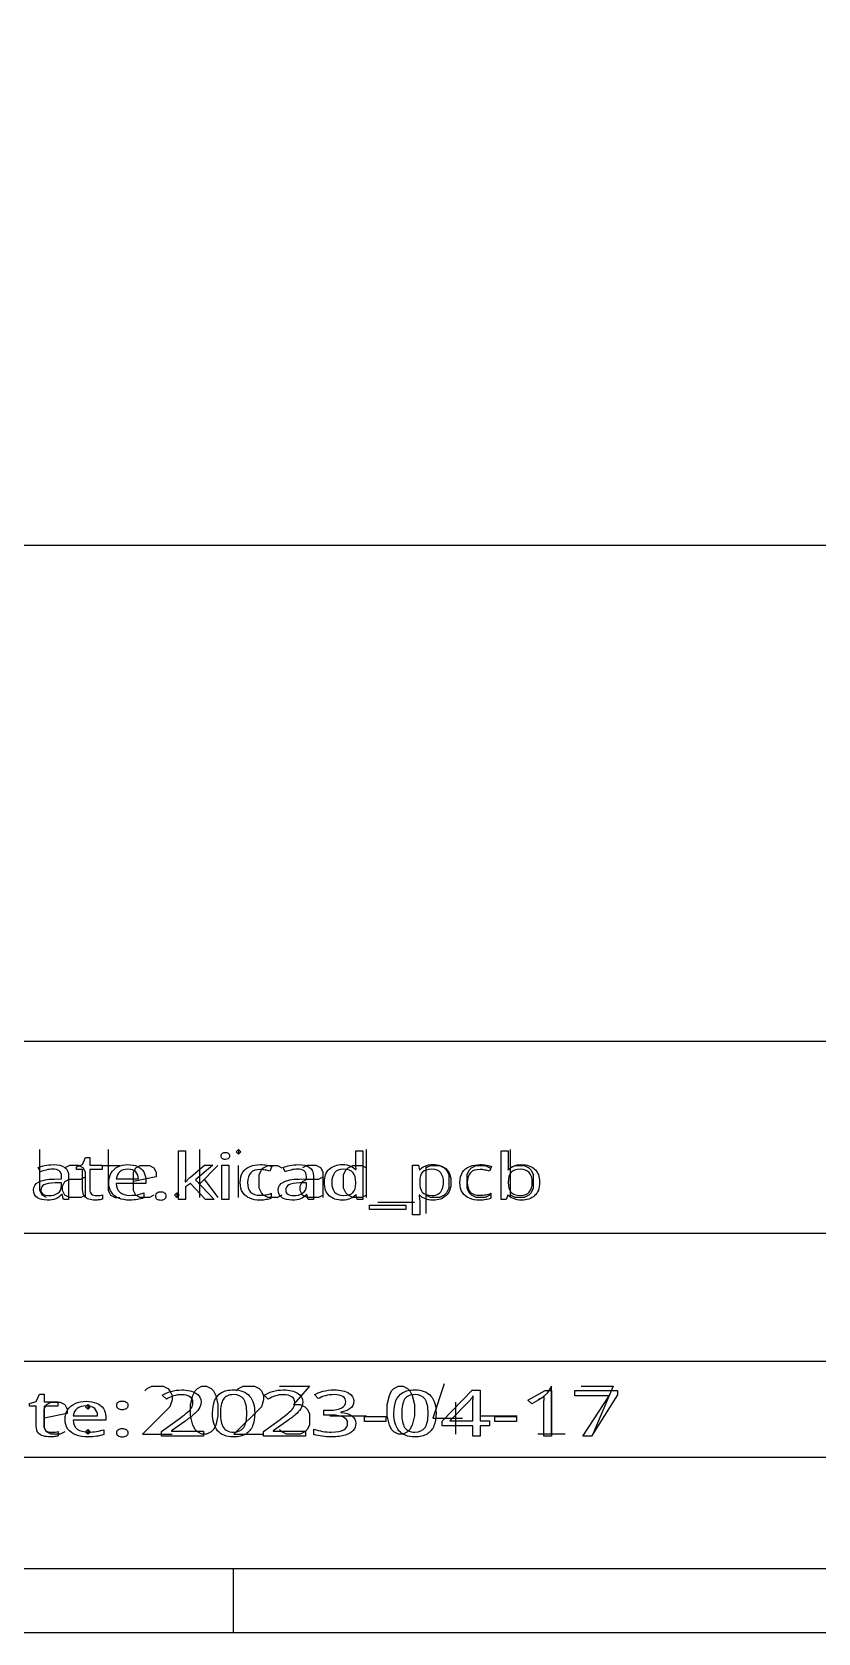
# Model space of a CAD drawing. Header units: millimetres. Extents: x 10 to 287, y 10 to 200.
# Drawn here: x 203.7 to 228.3, y 10 to 60 of the extents above; entities that cross this region are included whole.
import ezdxf

# ---------------------------------------------------------------- set-up
doc = ezdxf.new("R2010")
doc.units = ezdxf.units.MM
doc.layers.get('0').update_dxf_attribs({"linetype": 'CONTINUOUS'})

msp = doc.modelspace()

# ---------------------------------------------------------------- linework, layer by layer
at = {"color": 7}
for points in [[(10, 200.0072), (287.0022, 200.0072), (287.0022, 10), (10, 10)], [(12, 198.0072), (285.0022, 198.0072), (285.0022, 12), (12, 12)], [(177.0022, 44), (285.0022, 44), (285.0022, 12), (177.0022, 12)], [(209.7615, 25.024)], [(204.37413, 24.64)], [(206.71645, 24.642)], [(209.87027, 24.622), (209.87027, 23.55), (209.64767, 23.55), (209.64767, 24.622)], [(212.0279, 24.64)], [(206.71341, 24.498)], [(216.21669, 24.494)], [(218.98653, 24.494)], [(205.73253, 23.674)], [(207.58613, 23.658)], [(210.84417, 23.53)], [(213.44942, 23.676)], [(217.71168, 23.53)], [(215.40224, 23.242), (214.26903, 23.242), (214.26903, 23.37), (215.40224, 23.37)], [(209.0295, 17.7139), (209.1723, 17.7139), (209.3152, 17.6424), (209.3866, 17.571), (209.458, 17.4282), (209.5295, 17.1424), (209.5295, 16.7853), (209.458, 16.4996), (209.3866, 16.3567), (209.3152, 16.2853), (209.1723, 16.2139), (209.0295, 16.2139), (208.8866, 16.2853), (208.8152, 16.3567), (208.7437, 16.4996), (208.6723, 16.7853), (208.6723, 17.1424), (208.7437, 17.4282), (208.8152, 17.571), (208.8866, 17.6424)], [(215.1723, 17.7139), (215.3152, 17.7139), (215.458, 17.6424), (215.5295, 17.571), (215.6009, 17.4282), (215.6723, 17.1424), (215.6723, 16.7853), (215.6009, 16.4996), (215.5295, 16.3567), (215.458, 16.2853), (215.3152, 16.2139), (215.1723, 16.2139), (215.0295, 16.2853), (214.958, 16.3567), (214.8866, 16.4996), (214.8152, 16.7853), (214.8152, 17.1424), (214.8866, 17.4282), (214.958, 17.571), (215.0295, 17.6424)], [(218.01902, 16.47401), (217.72977, 16.47401), (217.72977, 16.15001), (217.49336, 16.15001), (217.49336, 16.47401), (216.54217, 16.47401), (216.54217, 16.62401), (217.47668, 17.58601), (217.72977, 17.58601), (217.72977, 16.63201), (218.01902, 16.63201)], [(220.93935, 16.15001), (221.75426, 17.41801), (220.68348, 17.41801), (220.68348, 17.57801), (222.0157, 17.57801), (222.0157, 17.44201), (221.20914, 16.15001)], [(205.40598, 17.09801)], [(205.40893, 17.24201)], [(206.36552, 17.11401)], [(213.7775, 17.24401)], [(209.60569, 16.86601)], [(210.67924, 16.86601)], [(214.10856, 16.60801), (214.10856, 16.76401), (214.78163, 16.76401), (214.78163, 16.60801)], [(215.27391, 16.86601)], [(216.34746, 16.86601)], [(218.1859, 16.60801), (218.1859, 16.76401), (218.85897, 16.76401), (218.85897, 16.60801)], [(204.32707, 16.27401)], [(206.36552, 16.25801)]]:
    msp.add_lwpolyline(points, close=True, dxfattribs=at)
for points in [[(177.0022, 28.5), (285.0022, 28.5)], [(204.1723, 23.6139), (204.0295, 23.6853), (203.958, 23.8282), (203.958, 25.1139)], [(206.1009, 25.1139), (206.1009, 23.8282), (206.1723, 23.6853), (206.3152, 23.6139), (206.458, 23.6139)], [(208.67889, 24.26), (209.11143, 24.622), (209.37197, 24.622), (208.82307, 24.164), (209.40991, 23.55), (209.14178, 23.55), (208.6713, 24.05), (208.517, 23.944), (208.517, 23.55), (208.29693, 23.55), (208.29693, 25.07), (208.51699, 25.07)], [(208.51699, 25.07), (208.51699, 24.276)], [(208.958, 23.6139), (208.958, 25.1139)], [(210.1723, 25.1139), (210.1009, 25.0424), (210.1723, 24.971), (210.2437, 25.0424), (210.1723, 25.1139), (210.1723, 24.971)], [(213.83661, 24.642), (213.83661, 25.07), (214.0592, 25.07), (214.0592, 23.55), (213.87961, 23.55), (213.84671, 23.694), (213.83661, 23.694)], [(214.1723, 23.6139), (214.1723, 25.1139)], [(218.60425, 23.686), (218.58655, 23.686), (218.54105, 23.55), (218.38169, 23.55), (218.38169, 25.07), (218.60455, 25.07)], [(218.60455, 25.07), (218.60455, 24.7)], [(218.6723, 23.6139), (218.6723, 25.1139)], [(203.97953, 24.416), (203.91123, 24.548)], [(205.3866, 23.6139), (205.3866, 24.3996), (205.3152, 24.5424), (205.1723, 24.6139), (204.8866, 24.6139), (204.7437, 24.5424)], [(205.29747, 23.862), (205.29747, 24.486), (205.10523, 24.486), (205.10523, 24.57), (205.3, 24.64), (205.3885, 24.868), (205.52003, 24.868), (205.52003, 24.622), (205.9121, 24.622), (205.9121, 24.486), (205.52003, 24.486), (205.52003, 23.866)], [(205.8866, 24.6139), (206.458, 24.6139)], [(207.5295, 23.6853), (207.3866, 23.6139), (207.1009, 23.6139), (206.958, 23.6853), (206.8866, 23.8282), (206.8866, 24.3996), (206.958, 24.5424), (207.1009, 24.6139), (207.3866, 24.6139), (207.5295, 24.5424), (207.6009, 24.3996), (207.6009, 24.2567), (206.8866, 24.1139)], [(209.5295, 24.6139), (208.958, 24.0424)], [(210.1723, 23.6139), (210.1723, 24.6139)], [(211.5295, 23.6853), (211.3866, 23.6139), (211.1009, 23.6139), (210.958, 23.6853), (210.8866, 23.7567), (210.8152, 23.8996), (210.8152, 24.3282), (210.8866, 24.471), (210.958, 24.5424), (211.1009, 24.6139), (211.3866, 24.6139), (211.5295, 24.5424)], [(211.21603, 24.584), (211.14773, 24.438)], [(211.6333, 24.416), (211.565, 24.548)], [(212.8152, 23.6139), (212.8152, 24.3996), (212.7437, 24.5424), (212.6009, 24.6139), (212.3152, 24.6139), (212.1723, 24.5424)], [(214.1723, 23.6853), (214.0295, 23.6139), (213.7437, 23.6139), (213.6009, 23.6853), (213.5295, 23.7567), (213.458, 23.8996), (213.458, 24.3282), (213.5295, 24.471), (213.6009, 24.5424), (213.7437, 24.6139), (214.0295, 24.6139), (214.1723, 24.5424)], [(215.83559, 23.51), (215.83559, 23.07), (215.61299, 23.07), (215.61299, 24.622), (215.79511, 24.622), (215.82551, 24.476), (215.83561, 24.476)], [(216.0295, 24.6139), (216.0295, 23.1139)], [(216.0295, 24.5424), (216.1723, 24.6139), (216.458, 24.6139), (216.6009, 24.5424), (216.6723, 24.471), (216.7437, 24.3282), (216.7437, 23.8996), (216.6723, 23.7567), (216.6009, 23.6853), (216.458, 23.6139), (216.1723, 23.6139), (216.0295, 23.6853)], [(216.25803, 24.642), (216.25721, 24.642)], [(218.0295, 23.6853), (217.8866, 23.6139), (217.6009, 23.6139), (217.458, 23.6853), (217.3866, 23.7567), (217.3152, 23.8996), (217.3152, 24.3282), (217.3866, 24.471), (217.458, 24.5424), (217.6009, 24.6139), (217.8866, 24.6139), (218.0295, 24.5424)], [(218.08354, 24.584), (218.01524, 24.438)], [(218.6723, 24.5424), (218.8152, 24.6139), (219.1009, 24.6139), (219.2437, 24.5424), (219.3152, 24.471), (219.3866, 24.3282), (219.3866, 23.8996), (219.3152, 23.7567), (219.2437, 23.6853), (219.1009, 23.6139), (218.8152, 23.6139), (218.6723, 23.6853)], [(204.41211, 24.19), (204.6423, 24.196), (204.6423, 24.26)], [(204.63975, 24.074), (204.43992, 24.068)], [(204.63978, 23.978), (204.63975, 24.074)], [(204.85981, 24.28), (204.85981, 23.55), (204.69793, 23.55), (204.65493, 23.702), (204.64483, 23.702)], [(205.3866, 23.6853), (205.2437, 23.6139), (204.8866, 23.6139), (204.7437, 23.6853), (204.6723, 23.8282), (204.6723, 23.971), (204.7437, 24.1139), (204.8866, 24.1853), (205.2437, 24.1853), (205.3866, 24.2567)], [(207.27548, 24.158), (207.27548, 24.052), (206.34716, 24.052)], [(206.35175, 24.192), (207.0423, 24.192)], [(208.50699, 24.102), (208.51709, 24.102)], [(209.1009, 24.1853), (209.5295, 23.6139)], [(212.06588, 24.19), (212.29607, 24.196), (212.29607, 24.26)], [(212.29352, 24.074), (212.09369, 24.068)], [(212.8152, 23.6853), (212.6723, 23.6139), (212.3152, 23.6139), (212.1723, 23.6853), (212.1009, 23.8282), (212.1009, 23.971), (212.1723, 24.1139), (212.3152, 24.1853), (212.6723, 24.1853), (212.8152, 24.2567)], [(212.29355, 23.978), (212.29352, 24.074)], [(212.51358, 24.28), (212.51358, 23.55), (212.35169, 23.55), (212.30869, 23.702), (212.29859, 23.702)], [(213.83651, 24.484), (213.85171, 24.484)], [(213.83899, 24.05), (213.83899, 24.082)], [(215.83479, 24.122), (215.83479, 24.088)], [(218.59155, 24.48), (218.60425, 24.48)], [(218.60459, 24.092), (218.60459, 24.084)], [(205.9222, 23.696), (205.9222, 23.562)], [(207.21477, 23.754), (207.21477, 23.6)], [(208.2437, 23.7567), (208.3152, 23.6853), (208.2437, 23.6139), (208.1723, 23.6853), (208.2437, 23.7567), (208.2437, 23.6139)], [(211.19324, 23.744), (211.19324, 23.588)], [(213.41418, 23.53), (213.41408, 23.53)], [(215.83479, 23.686), (215.81959, 23.686)], [(218.06075, 23.744), (218.06075, 23.588)], [(214.5295, 23.471), (215.6723, 23.471)], [(177.0022, 22.5), (285.0022, 22.5)], [(177.0022, 18.5), (285.0022, 18.5)], [(207.2437, 17.571), (207.3152, 17.6424), (207.458, 17.7139), (207.8152, 17.7139), (207.958, 17.6424), (208.0295, 17.571), (208.1009, 17.4282), (208.1009, 17.2853), (208.0295, 17.071), (207.1723, 16.2139), (208.1009, 16.2139)], [(210.1009, 17.571), (210.1723, 17.6424), (210.3152, 17.7139), (210.6723, 17.7139), (210.8152, 17.6424), (210.8866, 17.571), (210.958, 17.4282), (210.958, 17.2853), (210.8866, 17.071), (210.0295, 16.2139), (210.958, 16.2139)], [(211.458, 17.7139), (212.3866, 17.7139), (211.8866, 17.1424), (212.1009, 17.1424), (212.2437, 17.071), (212.3152, 16.9996), (212.3866, 16.8567), (212.3866, 16.4996), (212.3152, 16.3567), (212.2437, 16.2853), (212.1009, 16.2139), (211.6723, 16.2139), (211.5295, 16.2853), (211.458, 16.3567)], [(216.6009, 17.7853), (216.2437, 16.7139), (217.1723, 16.7139)], [(219.55698, 17.28401), (219.3456, 17.16001), (219.21766, 17.27801), (219.75444, 17.57801), (219.95748, 17.57801), (219.95757, 16.15001)], [(219.958, 16.2139), (219.958, 17.7139), (219.8152, 17.4996), (219.6723, 17.3567), (219.5295, 17.2853)], [(220.8866, 17.7139), (221.8866, 17.7139), (221.2437, 16.2139)], [(203.84871, 16.46201), (203.84871, 17.08601), (203.63733, 17.08601), (203.63733, 17.17001), (203.85149, 17.24001), (203.94879, 17.46801), (204.09342, 17.46801), (204.09342, 17.22201), (204.52451, 17.22201), (204.52451, 17.08601), (204.09342, 17.08601), (204.09342, 16.46601)], [(204.7437, 16.2853), (204.6009, 16.2139), (204.3152, 16.2139), (204.1723, 16.2853), (204.1009, 16.4282), (204.1009, 16.9996), (204.1723, 17.1424), (204.3152, 17.2139), (204.6009, 17.2139), (204.7437, 17.1424), (204.8152, 16.9996), (204.8152, 16.8567), (204.1009, 16.7139)], [(205.458, 17.1424), (205.5295, 17.071), (205.458, 16.9996), (205.3866, 17.071), (205.458, 17.1424), (205.458, 16.9996)], [(207.92024, 17.31201), (207.78953, 17.43001)], [(211.10201, 17.31201), (210.97129, 17.43001)], [(212.665, 17.33001), (212.54262, 17.45001)], [(217.37676, 17.24201), (216.78157, 16.63201), (217.49336, 16.63201)], [(216.958, 17.2139), (216.958, 16.2139)], [(217.49336, 16.63201), (217.49336, 17.08201)], [(217.50746, 17.39801), (217.49636, 17.39801)], [(219.95757, 16.15001), (219.71838, 16.15001), (219.71838, 17.14801)], [(206.02364, 16.75801), (206.02364, 16.65201), (205.00291, 16.65201)], [(205.00826, 16.79201), (205.76755, 16.79201)], [(209.08003, 16.15001), (207.76728, 16.15001), (207.76728, 16.29601), (208.28737, 16.67401)], [(208.49037, 16.61201), (208.07597, 16.31801), (208.07597, 16.31001), (209.08, 16.31001), (209.08003, 16.15001)], [(212.2618, 16.15001), (210.94904, 16.15001), (210.94904, 16.29601), (211.46914, 16.67401)], [(211.67213, 16.61201), (211.25772, 16.31801), (211.25772, 16.31001), (212.26176, 16.31001), (212.2618, 16.15001)], [(213.02661, 16.81201), (212.8347, 16.81201), (212.8347, 16.96201), (213.02939, 16.96201)], [(213.0295, 16.7853), (214.1723, 16.7853)], [(213.36596, 16.90201), (213.36596, 16.89401)], [(217.7437, 16.7853), (218.8866, 16.7853)], [(204.5357, 16.29601), (204.5357, 16.16201)], [(205.458, 16.3567), (205.5295, 16.2853), (205.458, 16.2139), (205.3866, 16.2853), (205.458, 16.3567), (205.458, 16.2139)], [(205.95688, 16.35401), (205.95688, 16.20001)], [(212.53155, 16.20801), (212.53155, 16.37201)], [(220.3866, 16.2139), (219.5295, 16.2139)], [(177.0022, 15.5), (285.0022, 15.5)], [(210, 12), (210, 10)]]:
    msp.add_lwpolyline(points, dxfattribs=at)
for points in [[(209.6679, 24.996), (209.693167, 25.014667), (209.724367, 25.024), (209.7615, 25.024)], [(209.7615, 25.024), (209.795233, 25.024), (209.824733, 25.014667), (209.85, 24.996)], [(203.91123, 24.548), (203.97023, 24.573333), (204.040213, 24.594667), (204.12118, 24.612)], [(204.12118, 24.612), (204.202127, 24.630667), (204.286443, 24.64), (204.37413, 24.64)], [(204.37415, 24.64), (204.53941, 24.64), (204.66167, 24.611333), (204.74093, 24.554)], [(204.74093, 24.554), (204.820183, 24.496667), (204.85981, 24.405333), (204.85981, 24.28)], [(206.19032, 24.38), (206.24092, 24.464), (206.310903, 24.528667), (206.40027, 24.574)], [(206.40027, 24.574), (206.49133, 24.619333), (206.596723, 24.642), (206.71645, 24.642)], [(206.71646, 24.642), (206.831133, 24.642), (206.930627, 24.622), (207.01494, 24.582)], [(207.01494, 24.582), (207.09926, 24.542), (207.16334, 24.485333), (207.20718, 24.412)], [(209.63, 24.912), (209.63, 24.950667), (209.642633, 24.978667), (209.6679, 24.996)], [(209.6679, 24.826), (209.642633, 24.844667), (209.63, 24.873333), (209.63, 24.912)], [(209.7615, 24.8), (209.724367, 24.8), (209.693167, 24.808667), (209.6679, 24.826)], [(209.85, 24.826), (209.824733, 24.808667), (209.795233, 24.8), (209.7615, 24.8)], [(209.85, 24.996), (209.877, 24.978667), (209.8905, 24.950667), (209.8905, 24.912)], [(209.8905, 24.912), (209.8905, 24.873333), (209.877, 24.844667), (209.85, 24.826)], [(210.30541, 24.402), (210.361077, 24.484667), (210.43696, 24.545333), (210.53306, 24.584)], [(210.53306, 24.584), (210.62918, 24.622667), (210.73795, 24.642), (210.85937, 24.642)], [(210.85937, 24.642), (210.926823, 24.642), (210.99259, 24.636), (211.05667, 24.624)], [(211.05667, 24.624), (211.122403, 24.613333), (211.175523, 24.6), (211.21603, 24.584)], [(211.565, 24.548), (211.624, 24.573333), (211.693983, 24.594667), (211.77495, 24.612)], [(211.77495, 24.612), (211.855897, 24.630667), (211.940213, 24.64), (212.0279, 24.64)], [(212.02792, 24.64), (212.19318, 24.64), (212.31544, 24.611333), (212.3947, 24.554)], [(212.3947, 24.554), (212.473953, 24.496667), (212.51358, 24.405333), (212.51358, 24.28)], [(213.00937, 24.5), (213.11223, 24.594667), (213.247977, 24.642), (213.41661, 24.642)], [(213.41661, 24.642), (213.521163, 24.642), (213.606323, 24.626667), (213.67209, 24.596)], [(213.67209, 24.596), (213.739543, 24.565333), (213.79435, 24.528), (213.83651, 24.484)], [(213.84161, 24.56), (213.838277, 24.594667), (213.83661, 24.622), (213.83661, 24.642)], [(213.85171, 24.484), (213.848377, 24.501333), (213.84501, 24.526667), (213.84161, 24.56)], [(215.83561, 24.476), (215.876077, 24.522667), (215.929193, 24.562), (215.99496, 24.594)], [(215.99496, 24.594), (216.06076, 24.626), (216.14845, 24.642), (216.25803, 24.642)], [(216.25721, 24.642), (216.424157, 24.642), (216.55822, 24.596), (216.6594, 24.504)], [(217.17293, 24.402), (217.228597, 24.484667), (217.30448, 24.545333), (217.40058, 24.584)], [(217.40058, 24.584), (217.4967, 24.622667), (217.60547, 24.642), (217.72689, 24.642)], [(217.72689, 24.642), (217.794343, 24.642), (217.86011, 24.636), (217.92419, 24.624)], [(217.92419, 24.624), (217.989923, 24.613333), (218.04304, 24.6), (218.08354, 24.584)], [(218.59955, 24.572), (218.59755, 24.533333), (218.594883, 24.502667), (218.59155, 24.48)], [(218.60455, 24.7), (218.60455, 24.654667), (218.602883, 24.612), (218.59955, 24.572)], [(218.60425, 24.48), (218.64305, 24.525333), (218.696167, 24.563333), (218.7636, 24.594)], [(218.7636, 24.594), (218.831053, 24.624667), (218.9179, 24.64), (219.02414, 24.64)], [(219.02414, 24.64), (219.192773, 24.64), (219.32768, 24.593333), (219.42886, 24.5)], [(203.76203, 23.848), (203.76203, 23.954667), (203.81515, 24.036667), (203.92139, 24.094)], [(203.92139, 24.094), (204.02763, 24.152667), (204.191203, 24.184667), (204.41211, 24.19)], [(204.15912, 24.472), (204.095053, 24.456), (204.03519, 24.437333), (203.97953, 24.416)], [(204.43992, 24.068), (204.271287, 24.062667), (204.154087, 24.041333), (204.08832, 24.004)], [(204.36148, 24.498), (204.29066, 24.498), (204.223207, 24.489333), (204.15912, 24.472)], [(204.5689, 24.446), (204.519967, 24.480667), (204.450827, 24.498), (204.36148, 24.498)], [(204.6423, 24.26), (204.6423, 24.349333), (204.617833, 24.411333), (204.5689, 24.446)], [(206.11692, 24.078), (206.11692, 24.195333), (206.141387, 24.296), (206.19032, 24.38)], [(206.19792, 23.776), (206.14392, 23.857333), (206.11692, 23.958), (206.11692, 24.078)], [(206.34716, 24.052), (206.350493, 23.930667), (206.389277, 23.838), (206.46351, 23.774)], [(206.46051, 24.416), (206.399777, 24.362667), (206.363523, 24.288), (206.35175, 24.192)], [(206.71346, 24.498), (206.607227, 24.498), (206.52291, 24.470667), (206.46051, 24.416)], [(206.9613, 24.412), (206.909033, 24.469333), (206.826403, 24.498), (206.71341, 24.498)], [(207.0423, 24.192), (207.0403, 24.282667), (207.0133, 24.356), (206.9613, 24.412)], [(207.20718, 24.412), (207.252713, 24.34), (207.27548, 24.255333), (207.27548, 24.158)], [(208.51199, 24.192), (208.50999, 24.157333), (208.508323, 24.127333), (208.50699, 24.102)], [(208.51699, 24.276), (208.51699, 24.254667), (208.515323, 24.226667), (208.51199, 24.192)], [(208.51709, 24.102), (208.527223, 24.112667), (208.54239, 24.128), (208.56259, 24.148)], [(208.56259, 24.148), (208.58279, 24.168), (208.603023, 24.188), (208.62329, 24.208)], [(208.62329, 24.208), (208.645223, 24.229333), (208.663757, 24.246667), (208.67889, 24.26)], [(210.22441, 24.08), (210.22441, 24.212), (210.25141, 24.319333), (210.30541, 24.402)], [(210.30281, 23.768), (210.250543, 23.849333), (210.22441, 23.953333), (210.22441, 24.08)], [(210.85431, 24.488), (210.58787, 24.488), (210.45465, 24.352667), (210.45465, 24.082)], [(210.45465, 24.082), (210.45465, 23.952667), (210.486683, 23.853333), (210.55075, 23.784)], [(211.00608, 24.472), (210.95208, 24.482667), (210.90149, 24.488), (210.85431, 24.488)], [(211.14773, 24.438), (211.107263, 24.45), (211.060047, 24.461333), (211.00608, 24.472)], [(211.4158, 23.848), (211.4158, 23.954667), (211.46892, 24.036667), (211.57516, 24.094)], [(211.57516, 24.094), (211.6814, 24.152667), (211.844973, 24.184667), (212.06588, 24.19)], [(211.81289, 24.472), (211.748823, 24.456), (211.68896, 24.437333), (211.6333, 24.416)], [(212.09369, 24.068), (211.925057, 24.062667), (211.807857, 24.041333), (211.74209, 24.004)], [(212.01525, 24.498), (211.944423, 24.498), (211.87697, 24.489333), (211.81289, 24.472)], [(212.22267, 24.446), (212.173737, 24.480667), (212.104597, 24.498), (212.01525, 24.498)], [(212.29607, 24.26), (212.29607, 24.349333), (212.271603, 24.411333), (212.22267, 24.446)], [(212.8576, 24.084), (212.8576, 24.268), (212.90819, 24.406667), (213.00937, 24.5)], [(213.00937, 23.668), (212.90819, 23.761333), (212.8576, 23.9), (212.8576, 24.084)], [(213.17623, 24.382), (213.11723, 24.307333), (213.08773, 24.206667), (213.08773, 24.08)], [(213.08773, 24.08), (213.08773, 23.952), (213.11723, 23.852667), (213.17623, 23.782)], [(213.44689, 24.496), (213.327157, 24.496), (213.236937, 24.458), (213.17623, 24.382)], [(213.75549, 24.388), (213.699823, 24.46), (213.596957, 24.496), (213.44689, 24.496)], [(213.75049, 23.768), (213.80949, 23.830667), (213.83899, 23.924667), (213.83899, 24.05)], [(213.83899, 24.082), (213.83899, 24.215333), (213.811157, 24.317333), (213.75549, 24.388)], [(215.92329, 24.402), (215.865957, 24.340667), (215.836457, 24.247333), (215.83479, 24.122)], [(215.83479, 24.088), (215.83479, 23.956), (215.861757, 23.854), (215.91569, 23.782)], [(216.21671, 24.494), (216.07843, 24.494), (215.980623, 24.463333), (215.92329, 24.402)], [(216.4924, 24.384), (216.4334, 24.457333), (216.341497, 24.494), (216.21669, 24.494)], [(216.5835, 24.09), (216.5835, 24.212667), (216.553133, 24.310667), (216.4924, 24.384)], [(216.543, 23.876), (216.57, 23.938667), (216.5835, 24.01), (216.5835, 24.09)], [(216.6594, 24.504), (216.762267, 24.412), (216.8137, 24.273333), (216.8137, 24.088)], [(216.8137, 24.088), (216.8137, 23.905333), (216.762267, 23.766667), (216.6594, 23.672)], [(217.09193, 24.08), (217.09193, 24.212), (217.11893, 24.319333), (217.17293, 24.402)], [(217.17033, 23.768), (217.118063, 23.849333), (217.09193, 23.953333), (217.09193, 24.08)], [(217.72182, 24.488), (217.45538, 24.488), (217.32216, 24.352667), (217.32216, 24.082)], [(217.32216, 24.082), (217.32216, 23.952667), (217.354193, 23.853333), (217.41826, 23.784)], [(217.87359, 24.472), (217.81959, 24.482667), (217.769, 24.488), (217.72182, 24.488)], [(218.01524, 24.438), (217.974773, 24.45), (217.927557, 24.461333), (217.87359, 24.472)], [(218.68549, 24.396), (218.631557, 24.330667), (218.60459, 24.229333), (218.60459, 24.092)], [(218.60459, 24.084), (218.60459, 23.952), (218.631557, 23.850667), (218.68549, 23.78)], [(218.9865, 24.494), (218.841473, 24.494), (218.741137, 24.461333), (218.68549, 24.396)], [(219.35331, 24.088), (219.35331, 24.358667), (219.23105, 24.494), (218.98653, 24.494)], [(219.26221, 23.782), (219.322943, 23.852667), (219.35331, 23.954667), (219.35331, 24.088)], [(219.42886, 24.5), (219.531727, 24.408), (219.58316, 24.27), (219.58316, 24.086)], [(219.58316, 24.086), (219.58316, 23.902), (219.531727, 23.763333), (219.42886, 23.67)], [(203.88345, 23.606), (203.802503, 23.658), (203.76203, 23.738667), (203.76203, 23.848)], [(204.18952, 23.53), (204.06642, 23.53), (203.964397, 23.555333), (203.88345, 23.606)], [(204.08832, 24.004), (204.024253, 23.966667), (203.99222, 23.914), (203.99222, 23.846)], [(203.99222, 23.846), (203.99222, 23.786), (204.014987, 23.742), (204.06052, 23.714)], [(204.06052, 23.714), (204.10772, 23.686), (204.167587, 23.672), (204.24012, 23.672)], [(204.45764, 23.572), (204.39184, 23.544), (204.302467, 23.53), (204.18952, 23.53)], [(204.24012, 23.672), (204.3531, 23.672), (204.447533, 23.696667), (204.52342, 23.746)], [(204.64483, 23.702), (204.58583, 23.643333), (204.523433, 23.6), (204.45764, 23.572)], [(204.52342, 23.746), (204.600993, 23.796667), (204.63978, 23.874), (204.63978, 23.978)], [(205.35307, 23.66), (205.316003, 23.708), (205.29747, 23.775333), (205.29747, 23.862)], [(205.49725, 23.558), (205.43825, 23.578), (205.39019, 23.612), (205.35307, 23.66)], [(205.69455, 23.53), (205.623723, 23.53), (205.557957, 23.539333), (205.49725, 23.558)], [(205.52003, 23.866), (205.52003, 23.800667), (205.53943, 23.752), (205.57823, 23.72)], [(205.57823, 23.72), (205.618697, 23.689333), (205.67013, 23.674), (205.73253, 23.674)], [(205.82102, 23.54), (205.777153, 23.533333), (205.734997, 23.53), (205.69455, 23.53)], [(205.73249, 23.674), (205.766223, 23.674), (205.800793, 23.676), (205.8362, 23.68)], [(205.9222, 23.562), (205.8986, 23.552667), (205.864873, 23.545333), (205.82102, 23.54)], [(205.8362, 23.68), (205.8716, 23.684), (205.900267, 23.689333), (205.9222, 23.696)], [(206.4281, 23.592), (206.330293, 23.633333), (206.253567, 23.694667), (206.19792, 23.776)], [(206.76958, 23.53), (206.639733, 23.53), (206.525907, 23.550667), (206.4281, 23.592)], [(206.46351, 23.774), (206.539397, 23.711333), (206.644793, 23.68), (206.7797, 23.68)], [(207.00988, 23.548), (206.942427, 23.536), (206.862327, 23.53), (206.76958, 23.53)], [(206.7797, 23.68), (206.8657, 23.68), (206.941583, 23.686), (207.00735, 23.698)], [(207.00735, 23.698), (207.074803, 23.711333), (207.143943, 23.73), (207.21477, 23.754)], [(207.21477, 23.6), (207.14563, 23.576), (207.077333, 23.558667), (207.00988, 23.548)], [(207.58613, 23.658), (207.58613, 23.707333), (207.601297, 23.742), (207.63163, 23.762)], [(207.63163, 23.554), (207.601297, 23.575333), (207.58613, 23.61), (207.58613, 23.658)], [(207.63163, 23.762), (207.661963, 23.782), (207.698217, 23.792), (207.74039, 23.792)], [(207.74039, 23.522), (207.698257, 23.522), (207.662003, 23.532667), (207.63163, 23.554)], [(207.74039, 23.792), (207.782523, 23.792), (207.819623, 23.782), (207.85169, 23.762)], [(207.85169, 23.554), (207.819623, 23.532667), (207.782523, 23.522), (207.74039, 23.522)], [(207.85169, 23.762), (207.883757, 23.742), (207.89979, 23.707333), (207.89979, 23.658)], [(207.89979, 23.658), (207.89979, 23.61), (207.883757, 23.575333), (207.85169, 23.554)], [(210.52287, 23.588), (210.430123, 23.626667), (210.35677, 23.686667), (210.30281, 23.768)], [(210.84412, 23.53), (210.722707, 23.53), (210.615623, 23.549333), (210.52287, 23.588)], [(210.55075, 23.784), (210.616483, 23.716), (210.713447, 23.682), (210.84164, 23.682)], [(210.84164, 23.682), (210.914153, 23.682), (210.979077, 23.688), (211.03641, 23.7)], [(211.04147, 23.546), (210.987537, 23.535333), (210.92177, 23.53), (210.84417, 23.53)], [(211.03641, 23.7), (211.093743, 23.712), (211.14602, 23.726667), (211.19324, 23.744)], [(211.19324, 23.588), (211.147707, 23.569333), (211.097117, 23.555333), (211.04147, 23.546)], [(211.53722, 23.606), (211.456273, 23.658), (211.4158, 23.738667), (211.4158, 23.848)], [(211.84329, 23.53), (211.720183, 23.53), (211.61816, 23.555333), (211.53722, 23.606)], [(211.74209, 24.004), (211.678023, 23.966667), (211.64599, 23.914), (211.64599, 23.846)], [(211.64599, 23.846), (211.64599, 23.786), (211.668757, 23.742), (211.71429, 23.714)], [(211.71429, 23.714), (211.76149, 23.686), (211.821357, 23.672), (211.89389, 23.672)], [(212.11141, 23.572), (212.045677, 23.544), (211.956303, 23.53), (211.84329, 23.53)], [(211.89389, 23.672), (212.00687, 23.672), (212.101303, 23.696667), (212.17719, 23.746)], [(212.29859, 23.702), (212.23959, 23.643333), (212.177197, 23.6), (212.11141, 23.572)], [(212.17719, 23.746), (212.254763, 23.796667), (212.29355, 23.874), (212.29355, 23.978)], [(213.41408, 23.53), (213.245453, 23.53), (213.11055, 23.576), (213.00937, 23.668)], [(213.17623, 23.782), (213.236963, 23.711333), (213.328027, 23.676), (213.44942, 23.676)], [(213.67472, 23.578), (213.607267, 23.546), (213.52042, 23.53), (213.41418, 23.53)], [(213.44948, 23.676), (213.592813, 23.676), (213.69315, 23.706667), (213.75049, 23.768)], [(213.83661, 23.694), (213.796143, 23.648667), (213.74218, 23.61), (213.67472, 23.578)], [(215.81959, 23.686), (215.82159, 23.663333), (215.824257, 23.634667), (215.82759, 23.6)], [(215.82759, 23.6), (215.832923, 23.565333), (215.83559, 23.535333), (215.83559, 23.51)], [(215.99414, 23.576), (215.926687, 23.606667), (215.87357, 23.643333), (215.83479, 23.686)], [(215.91569, 23.782), (215.971357, 23.711333), (216.07338, 23.676), (216.22176, 23.676)], [(216.25468, 23.53), (216.150127, 23.53), (216.06328, 23.545333), (215.99414, 23.576)], [(216.22176, 23.676), (216.3027, 23.676), (216.370153, 23.693333), (216.42412, 23.728)], [(216.6594, 23.672), (216.55822, 23.577333), (216.423313, 23.53), (216.25468, 23.53)], [(216.42412, 23.728), (216.478053, 23.764), (216.51768, 23.813333), (216.543, 23.876)], [(217.39039, 23.588), (217.297643, 23.626667), (217.22429, 23.686667), (217.17033, 23.768)], [(217.71164, 23.53), (217.590227, 23.53), (217.483143, 23.549333), (217.39039, 23.588)], [(217.41826, 23.784), (217.483993, 23.716), (217.580957, 23.682), (217.70915, 23.682)], [(217.70915, 23.682), (217.781663, 23.682), (217.846587, 23.688), (217.90392, 23.7)], [(217.90898, 23.546), (217.855047, 23.535333), (217.78928, 23.53), (217.71168, 23.53)], [(217.90392, 23.7), (217.961253, 23.712), (218.01353, 23.726667), (218.06075, 23.744)], [(218.06075, 23.588), (218.015217, 23.569333), (217.964627, 23.555333), (217.90898, 23.546)], [(218.7636, 23.576), (218.696153, 23.606667), (218.643037, 23.643333), (218.60425, 23.686)], [(218.68549, 23.78), (218.741157, 23.710667), (218.84318, 23.676), (218.99156, 23.676)], [(219.02414, 23.53), (218.9179, 23.53), (218.831053, 23.545333), (218.7636, 23.576)], [(218.99156, 23.676), (219.112973, 23.676), (219.20319, 23.711333), (219.26221, 23.782)], [(219.42886, 23.67), (219.325993, 23.576667), (219.191087, 23.53), (219.02414, 23.53)], [(207.78953, 17.43001), (207.867403, 17.476677), (207.956403, 17.51601), (208.05653, 17.54801)], [(208.05653, 17.54801), (208.15851, 17.581343), (208.27254, 17.59801), (208.39862, 17.59801)], [(208.39862, 17.59801), (208.58404, 17.59801), (208.73052, 17.56401), (208.83806, 17.49601)], [(209.63627, 17.51201), (209.732683, 17.570677), (209.859693, 17.60001), (210.0173, 17.60001)], [(210.0173, 17.60001), (210.2398, 17.60001), (210.40575, 17.535343), (210.51515, 17.40601)], [(210.97129, 17.43001), (211.04917, 17.476677), (211.138173, 17.51601), (211.2383, 17.54801)], [(211.2383, 17.54801), (211.34028, 17.581343), (211.45431, 17.59801), (211.58039, 17.59801)], [(211.58039, 17.59801), (211.76581, 17.59801), (211.91229, 17.56401), (212.01983, 17.49601)], [(212.54262, 17.45001), (212.61308, 17.49001), (212.700227, 17.524677), (212.80406, 17.55401)], [(212.80406, 17.55401), (212.909747, 17.583343), (213.02934, 17.59801), (213.16284, 17.59801)], [(213.16284, 17.59801), (213.370507, 17.59801), (213.524403, 17.564677), (213.62453, 17.49801)], [(215.30449, 17.51201), (215.400903, 17.570677), (215.527913, 17.60001), (215.68552, 17.60001)], [(215.68552, 17.60001), (215.90802, 17.60001), (216.07397, 17.535343), (216.18337, 17.40601)], [(204.83042, 16.98001), (204.88602, 17.06401), (204.96297, 17.128677), (205.06127, 17.17401)], [(205.12786, 17.01601), (205.061107, 16.962677), (205.02124, 16.88801), (205.00826, 16.79201)], [(205.06127, 17.17401), (205.161397, 17.219343), (205.277283, 17.24201), (205.40893, 17.24201)], [(205.40598, 17.09801), (205.289167, 17.09801), (205.19646, 17.070677), (205.12786, 17.01601)], [(205.67855, 17.01201), (205.621083, 17.069343), (205.530227, 17.09801), (205.40598, 17.09801)], [(205.40898, 17.24201), (205.53506, 17.24201), (205.644453, 17.22201), (205.73716, 17.18201)], [(205.73716, 17.18201), (205.829873, 17.14201), (205.900333, 17.085343), (205.94854, 17.01201)], [(206.36552, 17.11401), (206.36552, 17.164677), (206.38222, 17.20001), (206.41562, 17.22001)], [(206.41562, 17.01001), (206.38222, 17.031343), (206.36552, 17.06601), (206.36552, 17.11401)], [(206.41562, 17.22001), (206.44902, 17.24001), (206.488887, 17.25001), (206.53522, 17.25001)], [(206.53522, 17.25001), (206.581553, 17.25001), (206.622343, 17.24001), (206.65759, 17.22001)], [(206.65759, 17.22001), (206.692857, 17.20001), (206.71049, 17.164677), (206.71049, 17.11401)], [(206.71049, 17.11401), (206.71049, 17.06601), (206.692857, 17.031343), (206.65759, 17.01001)], [(208.14275, 17.41201), (208.070437, 17.38801), (207.996267, 17.354677), (207.92024, 17.31201)], [(208.39862, 17.44801), (208.300353, 17.44801), (208.215063, 17.43601), (208.14275, 17.41201)], [(208.65172, 17.38601), (208.586787, 17.427343), (208.50242, 17.44801), (208.39862, 17.44801)], [(208.53769, 16.86601), (208.608143, 16.92201), (208.660987, 16.976677), (208.69622, 17.03001)], [(208.74902, 17.20801), (208.74902, 17.286677), (208.716587, 17.34601), (208.65172, 17.38601)], [(208.69622, 17.03001), (208.73142, 17.083343), (208.74902, 17.142677), (208.74902, 17.20801)], [(208.83806, 17.49601), (208.945607, 17.42801), (208.99938, 17.335343), (208.99938, 17.21801)], [(208.99938, 17.21801), (208.99938, 17.143343), (208.978047, 17.073343), (208.93538, 17.00801)], [(209.36089, 16.86601), (209.36089, 17.020677), (209.382223, 17.152677), (209.42489, 17.26201)], [(209.42489, 17.26201), (209.469423, 17.371343), (209.539883, 17.454677), (209.63627, 17.51201)], [(209.69749, 17.30401), (209.63629, 17.206677), (209.60569, 17.060677), (209.60569, 16.86601)], [(210.01734, 17.45001), (209.867153, 17.45001), (209.760537, 17.401343), (209.69749, 17.30401)], [(210.3344, 17.30401), (210.271333, 17.401343), (210.165647, 17.45001), (210.01734, 17.45001)], [(210.4318, 16.86601), (210.4318, 17.060677), (210.399333, 17.206677), (210.3344, 17.30401)], [(210.51515, 17.40601), (210.624543, 17.27801), (210.67924, 17.09801), (210.67924, 16.86601)], [(211.32452, 17.41201), (211.252207, 17.38801), (211.178037, 17.354677), (211.10201, 17.31201)], [(211.58039, 17.44801), (211.482117, 17.44801), (211.396827, 17.43601), (211.32452, 17.41201)], [(211.83349, 17.38601), (211.768557, 17.427343), (211.68419, 17.44801), (211.58039, 17.44801)], [(211.71945, 16.86601), (211.78991, 16.92201), (211.842757, 16.976677), (211.87799, 17.03001)], [(211.93079, 17.20801), (211.93079, 17.286677), (211.898357, 17.34601), (211.83349, 17.38601)], [(211.87799, 17.03001), (211.91319, 17.083343), (211.93079, 17.142677), (211.93079, 17.20801)], [(212.01983, 17.49601), (212.12737, 17.42801), (212.18114, 17.335343), (212.18114, 17.21801)], [(212.18114, 17.21801), (212.18114, 17.143343), (212.159807, 17.073343), (212.11714, 17.00801)], [(212.89028, 17.41601), (212.81426, 17.393343), (212.739167, 17.364677), (212.665, 17.33001)], [(213.16562, 17.45001), (213.05808, 17.45001), (212.9663, 17.438677), (212.89028, 17.41601)], [(213.02939, 16.96201), (213.192557, 16.96201), (213.31586, 16.986677), (213.3993, 17.03601)], [(213.42984, 17.39201), (213.364973, 17.430677), (213.2769, 17.45001), (213.16562, 17.45001)], [(213.3993, 17.03601), (213.484593, 17.085343), (213.52724, 17.150677), (213.52724, 17.23201)], [(213.52724, 17.23201), (213.52724, 17.301343), (213.494773, 17.354677), (213.42984, 17.39201)], [(213.62453, 17.49801), (213.72651, 17.431343), (213.7775, 17.346677), (213.7775, 17.24401)], [(213.77759, 17.24401), (213.77759, 17.14801), (213.73958, 17.071343), (213.66356, 17.01401)], [(215.02911, 16.86601), (215.02911, 17.020677), (215.050443, 17.152677), (215.09311, 17.26201)], [(215.09311, 17.26201), (215.137577, 17.371343), (215.208037, 17.454677), (215.30449, 17.51201)], [(215.36571, 17.30401), (215.30451, 17.206677), (215.27391, 17.060677), (215.27391, 16.86601)], [(215.68555, 17.45001), (215.535363, 17.45001), (215.42875, 17.401343), (215.36571, 17.30401)], [(216.00262, 17.30401), (215.939553, 17.401343), (215.833863, 17.45001), (215.68555, 17.45001)], [(216.09992, 16.86601), (216.09992, 17.060677), (216.067487, 17.206677), (216.00262, 17.30401)], [(216.18337, 17.40601), (216.292763, 17.27801), (216.34746, 17.09801), (216.34746, 16.86601)], [(217.44076, 17.31601), (217.418493, 17.286677), (217.39716, 17.26201), (217.37676, 17.24201)], [(217.49636, 17.39801), (217.481493, 17.372677), (217.46296, 17.345343), (217.44076, 17.31601)], [(217.49336, 17.08201), (217.49336, 17.151343), (217.49436, 17.21001), (217.49636, 17.25801)], [(217.49636, 17.25801), (217.50036, 17.307343), (217.50406, 17.35401), (217.50746, 17.39801)], [(219.64598, 17.34001), (219.621847, 17.325343), (219.59218, 17.306677), (219.55698, 17.28401)], [(219.72938, 17.39401), (219.699713, 17.372677), (219.671913, 17.354677), (219.64598, 17.34001)], [(219.71838, 17.14801), (219.71838, 17.205343), (219.71938, 17.251343), (219.72138, 17.28601)], [(219.72138, 17.28601), (219.72338, 17.320677), (219.726047, 17.356677), (219.72938, 17.39401)], [(204.74982, 16.67801), (204.74982, 16.795343), (204.776687, 16.89601), (204.83042, 16.98001)], [(204.83882, 16.37601), (204.779487, 16.457343), (204.74982, 16.55801), (204.74982, 16.67801)], [(205.00291, 16.65201), (205.00691, 16.530677), (205.049557, 16.43801), (205.13085, 16.37401)], [(205.76755, 16.79201), (205.76555, 16.882677), (205.735883, 16.95601), (205.67855, 17.01201)], [(205.94854, 17.01201), (205.998607, 16.94001), (206.02364, 16.855343), (206.02364, 16.75801)], [(206.53522, 16.97801), (206.488887, 16.97801), (206.44902, 16.988677), (206.41562, 17.01001)], [(206.65759, 17.01001), (206.62239, 16.988677), (206.5816, 16.97801), (206.53522, 16.97801)], [(208.28737, 16.67401), (208.385643, 16.74601), (208.469083, 16.81001), (208.53769, 16.86601)], [(208.75738, 16.81401), (208.681353, 16.75001), (208.59235, 16.682677), (208.49037, 16.61201)], [(208.93538, 17.00801), (208.892713, 16.942677), (208.83338, 16.87801), (208.75738, 16.81401)], [(209.51942, 16.32401), (209.413733, 16.454677), (209.36089, 16.635343), (209.36089, 16.86601)], [(209.60569, 16.86601), (209.60569, 16.67001), (209.63629, 16.523343), (209.69749, 16.42601)], [(210.3344, 16.42401), (210.399333, 16.521343), (210.4318, 16.668677), (210.4318, 16.86601)], [(210.67926, 16.86601), (210.67926, 16.711343), (210.656993, 16.579343), (210.61246, 16.47001)], [(211.46914, 16.67401), (211.567413, 16.74601), (211.65085, 16.81001), (211.71945, 16.86601)], [(211.93913, 16.81401), (211.86311, 16.75001), (211.77411, 16.682677), (211.67213, 16.61201)], [(212.11714, 17.00801), (212.074473, 16.942677), (212.015137, 16.87801), (211.93913, 16.81401)], [(213.43546, 16.75201), (213.33904, 16.79201), (213.202757, 16.81201), (213.02661, 16.81201)], [(213.66356, 17.01401), (213.589393, 16.95801), (213.490193, 16.920677), (213.36596, 16.90201)], [(213.36596, 16.89401), (213.523567, 16.880677), (213.641307, 16.844677), (213.71918, 16.78601)], [(213.58286, 16.56001), (213.58286, 16.649343), (213.533727, 16.713343), (213.43546, 16.75201)], [(213.46327, 16.35201), (213.542997, 16.402677), (213.58286, 16.47201), (213.58286, 16.56001)], [(213.71918, 16.78601), (213.798913, 16.727343), (213.83878, 16.650677), (213.83878, 16.55601)], [(213.83878, 16.55601), (213.83878, 16.47201), (213.81188, 16.39801), (213.75808, 16.33401)], [(215.18765, 16.32401), (215.081957, 16.454677), (215.02911, 16.635343), (215.02911, 16.86601)], [(215.27391, 16.86601), (215.27391, 16.67001), (215.30451, 16.523343), (215.36571, 16.42601)], [(216.00262, 16.42401), (216.067487, 16.521343), (216.09992, 16.668677), (216.09992, 16.86601)], [(216.34748, 16.86601), (216.34748, 16.711343), (216.325213, 16.579343), (216.28068, 16.47001)], [(203.90991, 16.26001), (203.86911, 16.30801), (203.84871, 16.375343), (203.84871, 16.46201)], [(204.06845, 16.15801), (204.003517, 16.17801), (203.95067, 16.21201), (203.90991, 16.26001)], [(204.28538, 16.13001), (204.207507, 16.13001), (204.135197, 16.139343), (204.06845, 16.15801)], [(204.09342, 16.46601), (204.09342, 16.400677), (204.114753, 16.35201), (204.15742, 16.32001)], [(204.15742, 16.32001), (204.201953, 16.289343), (204.258503, 16.27401), (204.32707, 16.27401)], [(204.42445, 16.14001), (204.37625, 16.133343), (204.329893, 16.13001), (204.28538, 16.13001)], [(204.32706, 16.27401), (204.364127, 16.27401), (204.40214, 16.27601), (204.4411, 16.28001)], [(204.5357, 16.16201), (204.509767, 16.152677), (204.472683, 16.145343), (204.42445, 16.14001)], [(204.4411, 16.28001), (204.480033, 16.28401), (204.511567, 16.289343), (204.5357, 16.29601)], [(205.09191, 16.19201), (204.98437, 16.233343), (204.900007, 16.294677), (204.83882, 16.37601)], [(205.46738, 16.13001), (205.324607, 16.13001), (205.19945, 16.150677), (205.09191, 16.19201)], [(205.13085, 16.37401), (205.21429, 16.311343), (205.330177, 16.28001), (205.47851, 16.28001)], [(205.7316, 16.14801), (205.657433, 16.13601), (205.56936, 16.13001), (205.46738, 16.13001)], [(205.47851, 16.28001), (205.57307, 16.28001), (205.656507, 16.28601), (205.72882, 16.29801)], [(205.72882, 16.29801), (205.802987, 16.311343), (205.879007, 16.33001), (205.95688, 16.35401)], [(205.95688, 16.20001), (205.88086, 16.17601), (205.805767, 16.158677), (205.7316, 16.14801)], [(206.36552, 16.25801), (206.36552, 16.307343), (206.38222, 16.34201), (206.41562, 16.36201)], [(206.41562, 16.15401), (206.38222, 16.175343), (206.36552, 16.21001), (206.36552, 16.25801)], [(206.41562, 16.36201), (206.44902, 16.38201), (206.488887, 16.39201), (206.53522, 16.39201)], [(206.53522, 16.12201), (206.488887, 16.12201), (206.44902, 16.132677), (206.41562, 16.15401)], [(206.53522, 16.39201), (206.581553, 16.39201), (206.622343, 16.38201), (206.65759, 16.36201)], [(206.65759, 16.15401), (206.62239, 16.132677), (206.5816, 16.12201), (206.53522, 16.12201)], [(206.65759, 16.36201), (206.692857, 16.34201), (206.71049, 16.307343), (206.71049, 16.25801)], [(206.71049, 16.25801), (206.71049, 16.21001), (206.692857, 16.175343), (206.65759, 16.15401)], [(210.01727, 16.13001), (209.792917, 16.13001), (209.626967, 16.194677), (209.51942, 16.32401)], [(209.69749, 16.42601), (209.760557, 16.328677), (209.867173, 16.28001), (210.01734, 16.28001)], [(210.3983, 16.21801), (210.301887, 16.159343), (210.174877, 16.13001), (210.01727, 16.13001)], [(210.01734, 16.28001), (210.165673, 16.28001), (210.27136, 16.32801), (210.3344, 16.42401)], [(210.61246, 16.47001), (210.567993, 16.360677), (210.496607, 16.276677), (210.3983, 16.21801)], [(212.53155, 16.37201), (212.614983, 16.341343), (212.70491, 16.31801), (212.80133, 16.30201)], [(212.78742, 16.14801), (212.69842, 16.158677), (212.61313, 16.178677), (212.53155, 16.20801)], [(213.07667, 16.13001), (212.972837, 16.13001), (212.87642, 16.13601), (212.78742, 16.14801)], [(212.80133, 16.30201), (212.897743, 16.28601), (212.99045, 16.27801), (213.07945, 16.27801)], [(213.50777, 16.18401), (213.396517, 16.14801), (213.252817, 16.13001), (213.07667, 16.13001)], [(213.07945, 16.27801), (213.257457, 16.27801), (213.385397, 16.302677), (213.46327, 16.35201)], [(213.75808, 16.33401), (213.704347, 16.27001), (213.62091, 16.22001), (213.50777, 16.18401)], [(215.68549, 16.13001), (215.461137, 16.13001), (215.29519, 16.194677), (215.18765, 16.32401)], [(215.36571, 16.42601), (215.428777, 16.328677), (215.53539, 16.28001), (215.68555, 16.28001)], [(216.06652, 16.21801), (215.970107, 16.159343), (215.843097, 16.13001), (215.68549, 16.13001)], [(215.68555, 16.28001), (215.833883, 16.28001), (215.939573, 16.32801), (216.00262, 16.42401)], [(216.28068, 16.47001), (216.236213, 16.360677), (216.164827, 16.276677), (216.06652, 16.21801)]]:
    msp.add_open_spline(points, degree=3, dxfattribs=at)

doc.saveas('drawing.dxf')
